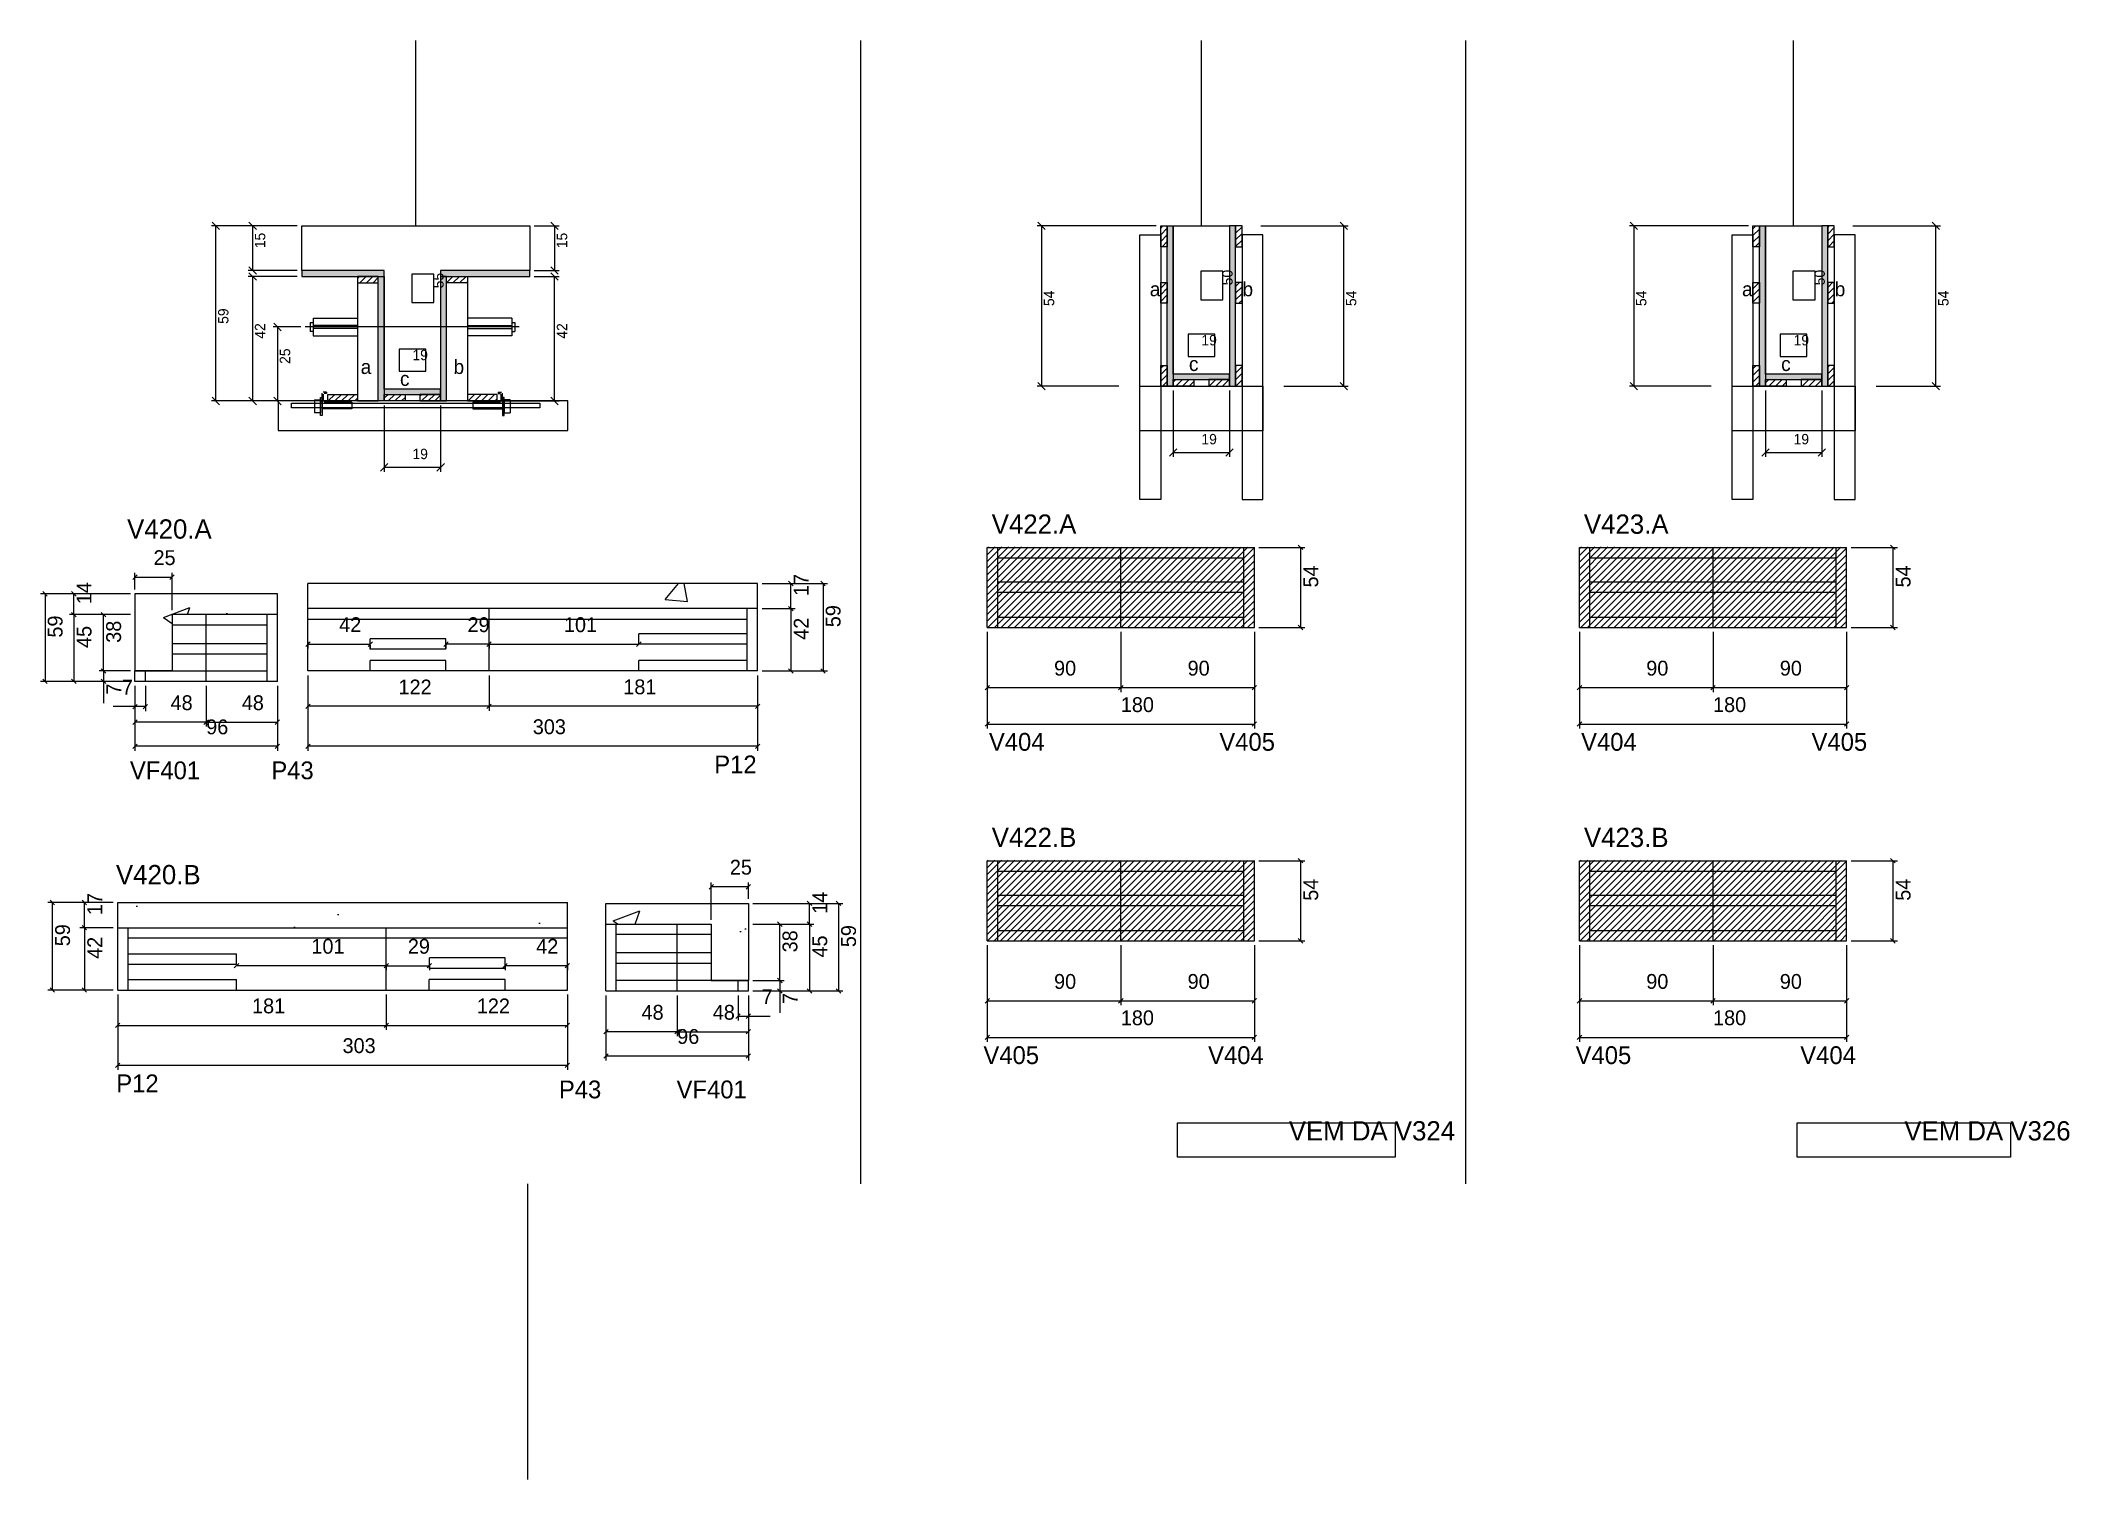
# Model space of a CAD drawing. Header units: metres. Extents: x 6373 to 7741, y 1444 to 2414.
import ezdxf

# ---------------------------------------------------------------- set-up
doc = ezdxf.new("R2010")
doc.units = ezdxf.units.M
for name, color, linetype in [('00 - FELIPE', 7, 'Continuous'), ('5', 7, 'Continuous'), ('barrote', 7, 'Continuous'), ('CONCRETO', 7, 'Continuous'), ('COTA', 7, 'Continuous'), ('Cota Seção (2x)', 7, 'Continuous'), ('detalhes', 7, 'Continuous'), ('Hachura', 7, 'Continuous'), ('Madeira', 7, 'Continuous'), ('Painéis', 7, 'Continuous'), ('presilha', 7, 'Continuous'), ('REAPROVEITAMENTO', 7, 'Continuous'), ('SARR_2.2x7', 7, 'Continuous'), ('SARR_3.5x7', 7, 'Continuous'), ('SARRAFO DE PRESSAO', 7, 'Continuous'), ('SCO-___-LAJ', 7, 'Continuous'), ('TENSOR', 7, 'Continuous'), ('Texto Seção', 7, 'Continuous')]:
    doc.layers.add(name, color=color, linetype=linetype)

msp = doc.modelspace()

# ---------------------------------------------------------------- hatches: boundary and pattern name
at = {"layer": 'COTA'}
h = msp.add_hatch(dxfattribs=at)
h.set_pattern_fill('AR-CONC')
h.paths.add_polyline_path([(6461.9, 2027.3), (6532.9, 2027.3), (6532.9, 2041.3), (6436.9, 2041.3), (6436.9, 1989.3), (6461.9, 1989.3), (6461.9, 2027.3)])
h = msp.add_hatch(dxfattribs=at)
h.set_pattern_fill('AR-CONC')
h.paths.add_polyline_path([(6856.5, 2031.3), (6856.5, 2048.3), (6553.5, 2048.3), (6553.5, 2031.3), (6856.5, 2031.3)])
h = msp.add_hatch(dxfattribs=at)
h.set_pattern_fill('AR-CONC')
h.paths.add_polyline_path([(6425.3, 1816.2), (6425.3, 1833.2), (6728.3, 1833.2), (6728.3, 1816.2), (6425.3, 1816.2)])
h = msp.add_hatch(dxfattribs=at)
h.set_pattern_fill('AR-CONC')
h.paths.add_polyline_path([(6825.3, 1818.6), (6754.3, 1818.6), (6754.3, 1832.6), (6850.3, 1832.6), (6850.3, 1780.6), (6825.3, 1780.6), (6825.3, 1818.6)])
at = {"layer": 'Hachura'}
h = msp.add_hatch(dxfattribs=at)
h.set_pattern_fill('ANSI31')
h.paths.add_polyline_path([(7132.6, 2275.3), (7128.2, 2275.3), (7128.2, 2289.3), (7132.6, 2289.3), (7132.6, 2275.3)])
h = msp.add_hatch(color=7, dxfattribs=at)
h.dxf.hatch_style = 1
h.paths.add_polyline_path([(7136.6, 2289.3), (7132.6, 2289.3), (7132.6, 2181.3), (7136.6, 2181.3), (7136.6, 2289.3)])
h = msp.add_hatch(color=7, dxfattribs=at)
h.dxf.hatch_style = 1
h.paths.add_polyline_path([(7178.6, 2289.3), (7174.6, 2289.3), (7174.6, 2181.3), (7178.6, 2181.3), (7178.6, 2289.3)])
h = msp.add_hatch(dxfattribs=at)
h.set_pattern_fill('ANSI31')
h.paths.add_polyline_path([(7178.6, 2275.3), (7183, 2275.3), (7183, 2289.3), (7178.6, 2289.3), (7178.6, 2275.3)])
h = msp.add_hatch(dxfattribs=at)
h.set_pattern_fill('ANSI31')
h.paths.add_polyline_path([(7531.7, 2275.3), (7527.3, 2275.3), (7527.3, 2289.3), (7531.7, 2289.3), (7531.7, 2275.3)])
h = msp.add_hatch(color=7, dxfattribs=at)
h.dxf.hatch_style = 1
h.paths.add_polyline_path([(7535.7, 2289.3), (7531.7, 2289.3), (7531.7, 2181.3), (7535.7, 2181.3), (7535.7, 2289.3)])
h = msp.add_hatch(color=7, dxfattribs=at)
h.dxf.hatch_style = 1
h.paths.add_polyline_path([(7577.7, 2289.3), (7573.7, 2289.3), (7573.7, 2181.3), (7577.7, 2181.3), (7577.7, 2289.3)])
h = msp.add_hatch(dxfattribs=at)
h.set_pattern_fill('ANSI31')
h.paths.add_polyline_path([(7577.7, 2275.3), (7582.1, 2275.3), (7582.1, 2289.3), (7577.7, 2289.3), (7577.7, 2275.3)])
h = msp.add_hatch(color=7, dxfattribs=at)
h.dxf.hatch_style = 1
h.paths.add_polyline_path([(6604.9, 2255.3), (6604.9, 2259.3), (6549.3, 2259.3), (6549.3, 2255.3), (6604.9, 2255.3)])
h = msp.add_hatch(color=7, dxfattribs=at)
h.dxf.hatch_style = 1
h.paths.add_polyline_path([(6702.9, 2255.3), (6702.9, 2259.3), (6642.9, 2259.3), (6642.9, 2255.3), (6702.9, 2255.3)])
h = msp.add_hatch(dxfattribs=at)
h.set_pattern_fill('ANSI31')
h.paths.add_polyline_path([(6600.9, 2250.9), (6600.9, 2255.3), (6586.9, 2255.3), (6586.9, 2250.9), (6600.9, 2250.9)])
h = msp.add_hatch(color=7, dxfattribs=at)
h.dxf.hatch_style = 1
h.paths.add_polyline_path([(6600.9, 2255.3), (6604.9, 2255.3), (6604.9, 2171.3), (6600.9, 2171.3), (6600.9, 2255.3)])
h = msp.add_hatch(color=7, dxfattribs=at)
h.dxf.hatch_style = 1
h.paths.add_polyline_path([(6646.9, 2255.3), (6642.9, 2255.3), (6642.9, 2171.3), (6646.9, 2171.3), (6646.9, 2255.3)])
h = msp.add_hatch(dxfattribs=at)
h.set_pattern_fill('ANSI31')
h.paths.add_polyline_path([(6646.9, 2250.9), (6646.9, 2255.3), (6660.9, 2255.3), (6660.9, 2250.9), (6646.9, 2250.9)])
h = msp.add_hatch(dxfattribs=at)
h.set_pattern_fill('ANSI31')
h.paths.add_polyline_path([(7132.6, 2237.2), (7128.2, 2237.2), (7128.2, 2251.2), (7132.6, 2251.2), (7132.6, 2237.2)])
h = msp.add_hatch(dxfattribs=at)
h.set_pattern_fill('ANSI31')
h.paths.add_polyline_path([(7178.6, 2237.2), (7183, 2237.2), (7183, 2251.2), (7178.6, 2251.2), (7178.6, 2237.2)])
h = msp.add_hatch(dxfattribs=at)
h.set_pattern_fill('ANSI31')
h.paths.add_polyline_path([(7531.7, 2237.2), (7527.3, 2237.2), (7527.3, 2251.2), (7531.7, 2251.2), (7531.7, 2237.2)])
h = msp.add_hatch(dxfattribs=at)
h.set_pattern_fill('ANSI31')
h.paths.add_polyline_path([(7577.7, 2237.2), (7582.1, 2237.2), (7582.1, 2251.2), (7577.7, 2251.2), (7577.7, 2237.2)])
h = msp.add_hatch(dxfattribs=at)
h.set_pattern_fill('ANSI31')
h.paths.add_polyline_path([(7132.6, 2181.3), (7128.2, 2181.3), (7128.2, 2195.3), (7132.6, 2195.3), (7132.6, 2181.3)])
h = msp.add_hatch(color=7, dxfattribs=at)
h.dxf.hatch_style = 1
h.paths.add_polyline_path([(7174.6, 2185.7), (7174.6, 2189.3), (7136.6, 2189.3), (7136.6, 2185.7), (7174.6, 2185.7)])
h = msp.add_hatch(dxfattribs=at)
h.set_pattern_fill('ANSI31')
h.paths.add_polyline_path([(7178.6, 2181.3), (7183, 2181.3), (7183, 2195.3), (7178.6, 2195.3), (7178.6, 2181.3)])
h = msp.add_hatch(dxfattribs=at)
h.set_pattern_fill('ANSI31')
h.paths.add_polyline_path([(7531.7, 2181.3), (7527.3, 2181.3), (7527.3, 2195.3), (7531.7, 2195.3), (7531.7, 2181.3)])
h = msp.add_hatch(color=7, dxfattribs=at)
h.dxf.hatch_style = 1
h.paths.add_polyline_path([(7573.7, 2185.7), (7573.7, 2189.3), (7535.7, 2189.3), (7535.7, 2185.7), (7573.7, 2185.7)])
h = msp.add_hatch(dxfattribs=at)
h.set_pattern_fill('ANSI31')
h.paths.add_polyline_path([(7577.7, 2181.3), (7582.1, 2181.3), (7582.1, 2195.3), (7577.7, 2195.3), (7577.7, 2181.3)])
h = msp.add_hatch(dxfattribs=at)
h.set_pattern_fill('ANSI31')
h.paths.add_polyline_path([(6566.9, 2171.3), (6566.9, 2175.7), (6586.9, 2175.7), (6586.9, 2171.3), (6566.9, 2171.3)])
h = msp.add_hatch(color=7, dxfattribs=at)
h.dxf.hatch_style = 1
h.paths.add_polyline_path([(6642.9, 2175.7), (6642.9, 2179.3), (6604.9, 2179.3), (6604.9, 2175.7), (6642.9, 2175.7)])
h = msp.add_hatch(dxfattribs=at)
h.set_pattern_fill('ANSI31')
h.paths.add_polyline_path([(6604.9, 2171.3), (6604.9, 2175.7), (6618.9, 2175.7), (6618.9, 2171.3), (6604.9, 2171.3)])
h = msp.add_hatch(dxfattribs=at)
h.set_pattern_fill('ANSI31')
h.paths.add_polyline_path([(6642.9, 2171.3), (6642.9, 2175.7), (6628.9, 2175.7), (6628.9, 2171.3), (6642.9, 2171.3)])
h = msp.add_hatch(dxfattribs=at)
h.set_pattern_fill('ANSI31')
h.paths.add_polyline_path([(6680.9, 2171.3), (6680.9, 2175.7), (6660.9, 2175.7), (6660.9, 2171.3), (6680.9, 2171.3)])
h = msp.add_hatch(dxfattribs=at)
h.set_pattern_fill('ANSI31')
h.paths.add_polyline_path([(7136.6, 2181.3), (7136.6, 2185.7), (7150.6, 2185.7), (7150.6, 2181.3), (7136.6, 2181.3)])
h = msp.add_hatch(dxfattribs=at)
h.set_pattern_fill('ANSI31')
h.paths.add_polyline_path([(7174.6, 2181.3), (7174.6, 2185.7), (7160.6, 2185.7), (7160.6, 2181.3), (7174.6, 2181.3)])
h = msp.add_hatch(dxfattribs=at)
h.set_pattern_fill('ANSI31')
h.paths.add_polyline_path([(7535.7, 2181.3), (7535.7, 2185.7), (7549.7, 2185.7), (7549.7, 2181.3), (7535.7, 2181.3)])
h = msp.add_hatch(dxfattribs=at)
h.set_pattern_fill('ANSI31')
h.paths.add_polyline_path([(7573.7, 2181.3), (7573.7, 2185.7), (7559.7, 2185.7), (7559.7, 2181.3), (7573.7, 2181.3)])
at = {"layer": 'REAPROVEITAMENTO'}
h = msp.add_hatch(dxfattribs=at)
h.set_pattern_fill('ANSI31')
h.paths.add_polyline_path([(7191.3, 2018.6), (7191.3, 2072.7), (7011.3, 2072.9), (7011.3, 2018.7), (7191.3, 2018.6), (7191.3, 2018.6)])
h = msp.add_hatch(dxfattribs=at)
h.set_pattern_fill('ANSI31')
h.paths.add_polyline_path([(7590.4, 2018.6), (7590.4, 2072.7), (7410.4, 2072.9), (7410.4, 2018.7), (7590.4, 2018.6), (7590.4, 2018.6)])
h = msp.add_hatch(dxfattribs=at)
h.set_pattern_fill('ANSI31')
h.paths.add_polyline_path([(7191.3, 1807.4), (7191.3, 1861.5), (7011.3, 1861.7), (7011.3, 1807.5), (7191.3, 1807.4), (7191.3, 1807.4)])
h = msp.add_hatch(dxfattribs=at)
h.set_pattern_fill('ANSI31')
h.paths.add_polyline_path([(7590.4, 1807.4), (7590.4, 1861.5), (7410.4, 1861.7), (7410.4, 1807.5), (7590.4, 1807.4), (7590.4, 1807.4)])

# ---------------------------------------------------------------- linework, layer by layer
at = {"color": 7, "lineweight": 25}
for p, q in [((6554.9, 2224.2), (6554.9, 2218.2)), ((6554.9, 2224.2), (6556.9, 2224.2)), ((6556.9, 2218.2), (6554.9, 2218.2)), ((6556.9, 2227.2), (6556.9, 2215.2)), ((6556.9, 2227.2), (6586.9, 2227.2)), ((6586.9, 2222.2), (6556.9, 2222.2)), ((6586.9, 2220.2), (6556.9, 2220.2)), ((6556.9, 2215.2), (6586.9, 2215.2)), ((6690.9, 2227.2), (6660.9, 2227.2)), ((6660.9, 2222.2), (6690.9, 2222.2)), ((6660.9, 2220.2), (6690.9, 2220.2)), ((6690.9, 2215.2), (6660.9, 2215.2)), ((6690.9, 2227.2), (6690.9, 2215.2)), ((6690.9, 2224.2), (6692.9, 2224.2)), ((6690.9, 2218.2), (6692.9, 2218.2)), ((6692.9, 2224.2), (6692.9, 2218.2))]:
    msp.add_line(p, q, dxfattribs=at)
at = {"layer": '00 - FELIPE', "color": 0, "lineweight": 25}
for p, q in [((6438.4, 2054), (6435.4, 2051)), ((6460.4, 2051), (6463.4, 2054)), ((6417.2, 2025.8), (6414.2, 2028.8)), ((6414.2, 1990.8), (6417.2, 1987.8)), ((6417.2, 1987.8), (6414.2, 1990.8)), ((6414.2, 1983.8), (6417.2, 1980.8)), ((6826.8, 1845.3), (6823.8, 1842.3)), ((6848.8, 1842.3), (6851.8, 1845.3)), ((6873, 1817.1), (6870, 1820.1)), ((6870, 1782.1), (6873, 1779.1)), ((6873, 1779.1), (6870, 1782.1)), ((6870, 1775.1), (6873, 1772.1))]:
    msp.add_line(p, q, dxfattribs=at)
at = {"layer": '00 - FELIPE', "color": 4, "lineweight": 25}
for p, q in [((6436.9, 2044.3), (6436.9, 2055.5)), ((6436.9, 2052.5), (6461.9, 2052.5)), ((6461.9, 2030.3), (6461.9, 2055.5)), ((6433.9, 2027.3), (6412.7, 2027.3)), ((6415.7, 1989.3), (6415.7, 2027.3)), ((6433.9, 1989.3), (6412.7, 1989.3)), ((6433.9, 1989.3), (6412.7, 1989.3)), ((6415.7, 1989.3), (6415.7, 1982.3)), ((6433.9, 1982.3), (6412.7, 1982.3)), ((6415.7, 1982.3), (6415.7, 1967.6)), ((6825.3, 1821.6), (6825.3, 1846.8)), ((6850.3, 1835.6), (6850.3, 1846.8)), ((6850.3, 1843.8), (6825.3, 1843.8)), ((6853.3, 1818.6), (6874.5, 1818.6)), ((6871.5, 1780.6), (6871.5, 1818.6)), ((6853.3, 1780.6), (6874.5, 1780.6)), ((6853.3, 1780.6), (6874.5, 1780.6)), ((6871.5, 1780.6), (6871.5, 1773.6)), ((6853.3, 1773.6), (6874.5, 1773.6)), ((6871.5, 1773.6), (6871.5, 1758.8))]:
    msp.add_line(p, q, dxfattribs=at)
at = {"layer": 'barrote', "color": 251, "lineweight": 25}
msp.add_lwpolyline([(6533.4, 2151.3), (6728.6, 2151.3), (6728.6, 2171.3), (6533.4, 2171.3)], close=True, dxfattribs=at)
at = {"layer": 'CONCRETO', "color": 251, "lineweight": 25}
for points in [[(6549.3, 2259.3), (6549.3, 2289.3), (6702.9, 2289.3), (6702.9, 2259.3), (6642.9, 2259.3), (6642.9, 2179.3), (6604.9, 2179.3), (6604.9, 2259.3)], [(7136.6, 2289.3), (7136.6, 2289.3), (7174.6, 2289.3), (7174.6, 2261.3), (7174.6, 2261.3), (7174.6, 2189.3), (7136.6, 2189.3), (7136.6, 2289.3)], [(7535.7, 2289.3), (7535.7, 2289.3), (7573.7, 2289.3), (7573.7, 2261.3), (7573.7, 2261.3), (7573.7, 2189.3), (7535.7, 2189.3), (7535.7, 2289.3)]]:
    msp.add_lwpolyline(points, close=True, dxfattribs=at)
at = {"layer": 'COTA', "color": 241, "lineweight": 25}
for p, q in [((6925.8, 2414.3), (6925.8, 1643.5)), ((7333.5, 2414.3), (7333.5, 1643.5)), ((6436.9, 2041.3), (6436.9, 1989.3)), ((6532.9, 2041.3), (6436.9, 2041.3)), ((6532.9, 2027.3), (6532.9, 2041.3)), ((6856.5, 2048.3), (6553.5, 2048.3)), ((6553.5, 2031.3), (6553.5, 2048.3)), ((6856.5, 2031.3), (6856.5, 2048.3)), ((6425.3, 1833.2), (6728.3, 1833.2)), ((6425.3, 1816.2), (6425.3, 1833.2)), ((6728.3, 1816.2), (6728.3, 1833.2)), ((6754.3, 1818.6), (6754.3, 1832.6)), ((6754.3, 1832.6), (6850.3, 1832.6)), ((6850.3, 1832.6), (6850.3, 1780.6))]:
    msp.add_line(p, q, dxfattribs=at)
at = {"layer": 'COTA', "color": 4, "lineweight": 25}
for p, q in [((6546.3, 2289.3), (6488.4, 2289.3)), ((6491.4, 2171.3), (6491.4, 2289.3)), ((6546.3, 2289.3), (6513.2, 2289.3)), ((6516.2, 2289.3), (6516.2, 2259.3)), ((6705.9, 2289.3), (6722.7, 2289.3)), ((6719.7, 2289.3), (6719.7, 2259.3)), ((7125.2, 2289.3), (7044.9, 2289.3)), ((7047.9, 2289.3), (7047.9, 2181.3)), ((7195.6, 2289.3), (7254.5, 2289.3)), ((7251.5, 2181.3), (7251.5, 2289.3)), ((7524.3, 2289.3), (7444, 2289.3)), ((7447, 2289.3), (7447, 2181.3)), ((7594.7, 2289.3), (7653.6, 2289.3)), ((7650.6, 2181.3), (7650.6, 2289.3)), ((6546.3, 2259.3), (6513.2, 2259.3)), ((6705.9, 2259.3), (6722.7, 2259.3)), ((6546.3, 2255.3), (6513.2, 2255.3)), ((6516.2, 2255.3), (6516.2, 2171.3)), ((6705.9, 2255.3), (6722.7, 2255.3)), ((6719.7, 2171.3), (6719.7, 2255.3)), ((6548.6, 2221.2), (6530, 2221.2)), ((6533, 2221.2), (6533, 2171.3)), ((7100, 2181.3), (7044.9, 2181.3)), ((7136.6, 2178.3), (7136.6, 2133.6)), ((7174.6, 2178.3), (7174.6, 2133.6)), ((7211.2, 2181.3), (7254.5, 2181.3)), ((7499.1, 2181.3), (7444, 2181.3)), ((7535.7, 2178.3), (7535.7, 2133.6)), ((7573.7, 2178.3), (7573.7, 2133.6)), ((7610.3, 2181.3), (7653.6, 2181.3)), ((6568.3, 2171.3), (6488.4, 2171.3)), ((6568.3, 2171.3), (6513.2, 2171.3)), ((6548.6, 2171.3), (6530, 2171.3)), ((6604.9, 2168.3), (6604.9, 2123.6)), ((6642.9, 2168.3), (6642.9, 2123.6)), ((6679.5, 2171.3), (6722.7, 2171.3)), ((7136.6, 2136.6), (7174.6, 2136.6)), ((7535.7, 2136.6), (7573.7, 2136.6)), ((6604.9, 2126.6), (6642.9, 2126.6)), ((7194.3, 2072.6), (7225.4, 2072.6)), ((7222.4, 2072.6), (7222.4, 2018.6)), ((7593.4, 2072.6), (7624.6, 2072.6)), ((7621.6, 2072.6), (7621.6, 2018.6)), ((6859.5, 2048.3), (6881.9, 2048.3)), ((6859.5, 2048.3), (6903.6, 2048.3)), ((6878.9, 2031.3), (6878.9, 2048.3)), ((6900.6, 2048.3), (6900.6, 1989.3)), ((6859.5, 2031.3), (6881.9, 2031.3)), ((6859.5, 2031.3), (6881.9, 2031.3)), ((6878.9, 2031.3), (6878.9, 1989.3)), ((7011.3, 2015.6), (7011.3, 1975.1)), ((7011.3, 2015.6), (7011.3, 1950.5)), ((7101.3, 2015.6), (7101.3, 1975.1)), ((7101.3, 2015.6), (7101.3, 1975.1)), ((7191.3, 2015.6), (7191.3, 1975.1)), ((7191.3, 2015.6), (7191.3, 1950.5)), ((7194.3, 2018.6), (7225.4, 2018.6)), ((7410.4, 2015.6), (7410.4, 1975.1)), ((7410.4, 2015.6), (7410.4, 1950.5)), ((7500.4, 2015.6), (7500.4, 1975.1)), ((7500.4, 2015.6), (7500.4, 1975.1)), ((7590.4, 2015.6), (7590.4, 1975.1)), ((7590.4, 2015.6), (7590.4, 1950.5)), ((7593.4, 2018.6), (7624.6, 2018.6)), ((6553.5, 1986.3), (6553.5, 1962.5)), ((6553.5, 1986.3), (6553.5, 1935.5)), ((6675.5, 1986.3), (6675.5, 1962.5)), ((6675.5, 1986.3), (6675.5, 1962.5)), ((6856.5, 1986.3), (6856.5, 1962.5)), ((6856.5, 1986.3), (6856.5, 1935.5)), ((6859.5, 1989.3), (6881.9, 1989.3)), ((6859.5, 1989.3), (6903.6, 1989.3)), ((6436.9, 1979.3), (6436.9, 1935.5)), ((6436.9, 1979.3), (6436.9, 1962.3)), ((6443.9, 1979.3), (6443.9, 1962.3)), ((6532.9, 1979.3), (6532.9, 1935.5)), ((7011.3, 1978.1), (7101.3, 1978.1)), ((7101.3, 1978.1), (7191.3, 1978.1)), ((7410.4, 1978.1), (7500.4, 1978.1)), ((7500.4, 1978.1), (7590.4, 1978.1)), ((6436.9, 1965.3), (6422.2, 1965.3)), ((6443.9, 1965.3), (6436.9, 1965.3)), ((6675.5, 1965.5), (6553.5, 1965.5)), ((6856.5, 1965.5), (6675.5, 1965.5)), ((7011.3, 1953.5), (7191.3, 1953.5)), ((7410.4, 1953.5), (7590.4, 1953.5)), ((6532.9, 1938.5), (6436.9, 1938.5)), ((6856.5, 1938.5), (6553.5, 1938.5)), ((7194.3, 1861.4), (7225.4, 1861.4)), ((7222.4, 1861.4), (7222.4, 1807.4)), ((7593.4, 1861.4), (7624.6, 1861.4)), ((7621.6, 1861.4), (7621.6, 1807.4)), ((6422.3, 1833.2), (6378.2, 1833.2)), ((6381.2, 1833.2), (6381.2, 1774.2)), ((6422.3, 1833.2), (6399.8, 1833.2)), ((6402.8, 1816.2), (6402.8, 1833.2)), ((6422.3, 1816.2), (6399.8, 1816.2)), ((6422.3, 1816.2), (6399.8, 1816.2)), ((6402.8, 1816.2), (6402.8, 1774.2)), ((7194.3, 1807.4), (7225.4, 1807.4)), ((7593.4, 1807.4), (7624.6, 1807.4)), ((7011.3, 1804.4), (7011.3, 1763.9)), ((7011.3, 1804.4), (7011.3, 1739.3)), ((7101.3, 1804.4), (7101.3, 1763.9)), ((7101.3, 1804.4), (7101.3, 1763.9)), ((7191.3, 1804.4), (7191.3, 1763.9)), ((7191.3, 1804.4), (7191.3, 1739.3)), ((7410.4, 1804.4), (7410.4, 1763.9)), ((7410.4, 1804.4), (7410.4, 1739.3)), ((7500.4, 1804.4), (7500.4, 1763.9)), ((7500.4, 1804.4), (7500.4, 1763.9)), ((7590.4, 1804.4), (7590.4, 1763.9)), ((7590.4, 1804.4), (7590.4, 1739.3)), ((6422.3, 1774.2), (6378.2, 1774.2)), ((6422.3, 1774.2), (6399.8, 1774.2)), ((6425.3, 1771.2), (6425.3, 1747.4)), ((6425.3, 1771.2), (6425.3, 1720.5)), ((6606.3, 1771.2), (6606.3, 1747.4)), ((6606.3, 1771.2), (6606.3, 1747.4)), ((6728.3, 1771.2), (6728.3, 1747.4)), ((6728.3, 1771.2), (6728.3, 1720.5)), ((6754.3, 1770.6), (6754.3, 1726.8)), ((6843.3, 1770.6), (6843.3, 1753.6)), ((6850.3, 1770.6), (6850.3, 1726.8)), ((6850.3, 1770.6), (6850.3, 1753.6)), ((7011.3, 1766.9), (7101.3, 1766.9)), ((7101.3, 1766.9), (7191.3, 1766.9)), ((7410.4, 1766.9), (7500.4, 1766.9)), ((7500.4, 1766.9), (7590.4, 1766.9)), ((6425.3, 1750.4), (6606.3, 1750.4)), ((6606.3, 1750.4), (6728.3, 1750.4)), ((6843.3, 1756.6), (6850.3, 1756.6)), ((6850.3, 1756.6), (6865, 1756.6)), ((7011.3, 1742.3), (7191.3, 1742.3)), ((7410.4, 1742.3), (7590.4, 1742.3)), ((6425.3, 1723.5), (6728.3, 1723.5)), ((6754.3, 1729.8), (6850.3, 1729.8))]:
    msp.add_line(p, q, dxfattribs=at)
at = {"layer": 'COTA', "color": 0, "lineweight": 25}
for p, q in [((7223.9, 2071.1), (7220.9, 2074.1)), ((7623.1, 2071.1), (7620.1, 2074.1)), ((6880.4, 2046.8), (6877.4, 2049.8)), ((6902.1, 2046.8), (6899.1, 2049.8)), ((6880.4, 2029.8), (6877.4, 2032.8)), ((6877.4, 2032.8), (6880.4, 2029.8)), ((7220.9, 2020.1), (7223.9, 2017.1)), ((7620.1, 2020.1), (7623.1, 2017.1)), ((6877.4, 1990.8), (6880.4, 1987.8)), ((6899.1, 1990.8), (6902.1, 1987.8)), ((7012.8, 1979.6), (7009.8, 1976.6)), ((7099.8, 1976.6), (7102.8, 1979.6)), ((7102.8, 1979.6), (7099.8, 1976.6)), ((7189.8, 1976.6), (7192.8, 1979.6)), ((7411.9, 1979.6), (7408.9, 1976.6)), ((7498.9, 1976.6), (7501.9, 1979.6)), ((7501.9, 1979.6), (7498.9, 1976.6)), ((7588.9, 1976.6), (7591.9, 1979.6)), ((6438.4, 1966.8), (6435.4, 1963.8)), ((6442.4, 1963.8), (6445.4, 1966.8)), ((6555, 1967), (6552, 1964)), ((6677, 1967), (6674, 1964)), ((6674, 1964), (6677, 1967)), ((6855, 1964), (6858, 1967)), ((7012.8, 1955), (7009.8, 1952)), ((7189.8, 1952), (7192.8, 1955)), ((7411.9, 1955), (7408.9, 1952)), ((7588.9, 1952), (7591.9, 1955)), ((6438.4, 1940), (6435.4, 1937)), ((6531.4, 1937), (6534.4, 1940)), ((6555, 1940), (6552, 1937)), ((6855, 1937), (6858, 1940)), ((7223.9, 1859.9), (7220.9, 1862.9)), ((7623.1, 1859.9), (7620.1, 1862.9)), ((6382.7, 1831.7), (6379.7, 1834.7)), ((6404.3, 1831.7), (6401.3, 1834.7)), ((6404.3, 1814.7), (6401.3, 1817.7)), ((6401.3, 1817.7), (6404.3, 1814.7)), ((7220.9, 1808.9), (7223.9, 1805.9)), ((7620.1, 1808.9), (7623.1, 1805.9)), ((6379.7, 1775.7), (6382.7, 1772.7)), ((6401.3, 1775.7), (6404.3, 1772.7)), ((7012.8, 1768.4), (7009.8, 1765.4)), ((7099.8, 1765.4), (7102.8, 1768.4)), ((7102.8, 1768.4), (7099.8, 1765.4)), ((7189.8, 1765.4), (7192.8, 1768.4)), ((7411.9, 1768.4), (7408.9, 1765.4)), ((7498.9, 1765.4), (7501.9, 1768.4)), ((7501.9, 1768.4), (7498.9, 1765.4)), ((7588.9, 1765.4), (7591.9, 1768.4)), ((6426.8, 1751.9), (6423.8, 1748.9)), ((6604.8, 1748.9), (6607.8, 1751.9)), ((6607.8, 1751.9), (6604.8, 1748.9)), ((6726.8, 1748.9), (6729.8, 1751.9)), ((6844.8, 1758.1), (6841.8, 1755.1)), ((6848.8, 1755.1), (6851.8, 1758.1)), ((7012.8, 1743.8), (7009.8, 1740.8)), ((7189.8, 1740.8), (7192.8, 1743.8)), ((7411.9, 1743.8), (7408.9, 1740.8)), ((7588.9, 1740.8), (7591.9, 1743.8)), ((6426.8, 1725), (6423.8, 1722)), ((6726.8, 1722), (6729.8, 1725)), ((6755.8, 1731.3), (6752.8, 1728.3)), ((6848.8, 1728.3), (6851.8, 1731.3))]:
    msp.add_line(p, q, dxfattribs=at)
for points in [[(6493.9, 2286.8), (6488.9, 2291.8)], [(6518.7, 2286.8), (6513.7, 2291.8)], [(6722.2, 2286.8), (6717.2, 2291.8)], [(7050.4, 2286.8), (7045.4, 2291.8)], [(7254, 2286.8), (7249, 2291.8)], [(7449.5, 2286.8), (7444.5, 2291.8)], [(7653.1, 2286.8), (7648.1, 2291.8)], [(6513.7, 2261.8), (6518.7, 2256.8)], [(6518.7, 2252.8), (6513.7, 2257.8)], [(6717.2, 2261.8), (6722.2, 2256.8)], [(6722.2, 2252.8), (6717.2, 2257.8)], [(6535.5, 2218.7), (6530.5, 2223.7)], [(7045.4, 2183.8), (7050.4, 2178.8)], [(7249, 2183.8), (7254, 2178.8)], [(7444.5, 2183.8), (7449.5, 2178.8)], [(7648.1, 2183.8), (7653.1, 2178.8)], [(6488.9, 2173.8), (6493.9, 2168.8)], [(6513.7, 2173.8), (6518.7, 2168.8)], [(6530.5, 2173.8), (6535.5, 2168.8)], [(6717.2, 2173.8), (6722.2, 2168.8)], [(7139.1, 2139.1), (7134.1, 2134.1)], [(7172.1, 2134.1), (7177.1, 2139.1)], [(7538.2, 2139.1), (7533.2, 2134.1)], [(7571.2, 2134.1), (7576.2, 2139.1)], [(6607.4, 2129.1), (6602.4, 2124.1)], [(6640.4, 2124.1), (6645.4, 2129.1)]]:
    msp.add_lwpolyline(points, dxfattribs=at)
at = {"layer": 'Cota Seção (2x)', "color": 180, "lineweight": 25}
for p, q in [((6638.4, 2256.9), (6623.4, 2256.9)), ((6623.4, 2256.9), (6623.4, 2237.6)), ((6638.4, 2237.6), (6638.4, 2256.9)), ((7170.1, 2258.9), (7155.1, 2258.9)), ((7155.1, 2258.9), (7155.1, 2239.6)), ((7170.1, 2239.6), (7170.1, 2258.9)), ((7569.2, 2258.9), (7554.2, 2258.9)), ((7554.2, 2258.9), (7554.2, 2239.6)), ((7569.2, 2239.6), (7569.2, 2258.9)), ((6623.4, 2237.6), (6638.4, 2237.6)), ((7155.1, 2239.6), (7170.1, 2239.6)), ((7554.2, 2239.6), (7569.2, 2239.6)), ((7164.6, 2216.3), (7146.6, 2216.3)), ((7146.6, 2216.3), (7146.6, 2201.3)), ((7164.6, 2201.3), (7164.6, 2216.3)), ((7563.7, 2216.3), (7545.7, 2216.3)), ((7545.7, 2216.3), (7545.7, 2201.3)), ((7563.7, 2201.3), (7563.7, 2216.3)), ((6632.9, 2206.3), (6614.9, 2206.3)), ((6614.9, 2206.3), (6614.9, 2191.3)), ((6632.9, 2191.3), (6632.9, 2206.3)), ((6614.9, 2191.3), (6632.9, 2191.3)), ((7146.6, 2201.3), (7164.6, 2201.3)), ((7545.7, 2201.3), (7563.7, 2201.3))]:
    msp.add_line(p, q, dxfattribs=at)
at = {"layer": 'Madeira', "color": 126, "lineweight": 18}
for points in [[(7132.6, 2275.3), (7128.2, 2275.3), (7128.2, 2289.3), (7132.6, 2289.3)], [(7178.6, 2275.3), (7183, 2275.3), (7183, 2289.3), (7178.6, 2289.3)], [(7531.7, 2275.3), (7527.3, 2275.3), (7527.3, 2289.3), (7531.7, 2289.3)], [(7577.7, 2275.3), (7582.1, 2275.3), (7582.1, 2289.3), (7577.7, 2289.3)], [(6600.9, 2250.9), (6600.9, 2255.3), (6586.9, 2255.3), (6586.9, 2250.9)], [(6600.9, 2255.3), (6586.9, 2255.3), (6586.9, 2171.3), (6600.9, 2171.3)], [(6646.9, 2250.9), (6646.9, 2255.3), (6660.9, 2255.3), (6660.9, 2250.9)], [(6646.9, 2255.3), (6660.9, 2255.3), (6660.9, 2171.3), (6646.9, 2171.3)], [(7132.6, 2237.2), (7128.2, 2237.2), (7128.2, 2251.2), (7132.6, 2251.2)], [(7178.6, 2237.2), (7183, 2237.2), (7183, 2251.2), (7178.6, 2251.2)], [(7531.7, 2237.2), (7527.3, 2237.2), (7527.3, 2251.2), (7531.7, 2251.2)], [(7577.7, 2237.2), (7582.1, 2237.2), (7582.1, 2251.2), (7577.7, 2251.2)], [(7132.6, 2181.3), (7128.2, 2181.3), (7128.2, 2195.3), (7132.6, 2195.3)], [(7178.6, 2181.3), (7183, 2181.3), (7183, 2195.3), (7178.6, 2195.3)], [(7531.7, 2181.3), (7527.3, 2181.3), (7527.3, 2195.3), (7531.7, 2195.3)], [(7577.7, 2181.3), (7582.1, 2181.3), (7582.1, 2195.3), (7577.7, 2195.3)], [(6566.9, 2171.3), (6566.9, 2175.7), (6586.9, 2175.7), (6586.9, 2171.3)], [(6604.9, 2171.3), (6604.9, 2175.7), (6618.9, 2175.7), (6618.9, 2171.3)], [(6642.9, 2171.3), (6642.9, 2175.7), (6628.9, 2175.7), (6628.9, 2171.3)], [(6680.9, 2171.3), (6680.9, 2175.7), (6660.9, 2175.7), (6660.9, 2171.3)], [(7136.6, 2181.3), (7136.6, 2185.7), (7150.6, 2185.7), (7150.6, 2181.3)], [(7174.6, 2181.3), (7174.6, 2185.7), (7160.6, 2185.7), (7160.6, 2181.3)], [(7535.7, 2181.3), (7535.7, 2185.7), (7549.7, 2185.7), (7549.7, 2181.3)], [(7573.7, 2181.3), (7573.7, 2185.7), (7559.7, 2185.7), (7559.7, 2181.3)]]:
    msp.add_lwpolyline(points, close=True, dxfattribs=at)
at = {"layer": 'Painéis', "color": 200, "lineweight": 25}
for p, q in [((7011.3, 2072.6), (7191.3, 2072.6)), ((7011.3, 2018.6), (7011.3, 2072.6)), ((7101.3, 2018.6), (7101.3, 2072.6)), ((7191.3, 2018.6), (7191.3, 2072.6)), ((7410.4, 2072.6), (7590.4, 2072.6)), ((7410.4, 2018.6), (7410.4, 2072.6)), ((7500.4, 2018.6), (7500.4, 2072.6)), ((7590.4, 2018.6), (7590.4, 2072.6)), ((6532.9, 2027.3), (6461.9, 2027.3)), ((6461.9, 2027.3), (6461.9, 1989.3)), ((6484.9, 1982.3), (6484.9, 2027.3)), ((6532.9, 1982.3), (6532.9, 2027.3)), ((6856.5, 2031.3), (6553.5, 2031.3)), ((6553.5, 1989.3), (6553.5, 2031.3)), ((6675.5, 1989.3), (6675.5, 2031.3)), ((6856.5, 1989.3), (6856.5, 2031.3)), ((7011.3, 2018.6), (7191.3, 2018.6)), ((7410.4, 2018.6), (7590.4, 2018.6)), ((6436.9, 1982.3), (6436.9, 1989.3)), ((6461.9, 1989.3), (6436.9, 1989.3)), ((6856.5, 1989.3), (6553.5, 1989.3)), ((6532.9, 1982.3), (6436.9, 1982.3)), ((7011.3, 1861.4), (7191.3, 1861.4)), ((7011.3, 1807.4), (7011.3, 1861.4)), ((7101.3, 1807.4), (7101.3, 1861.4)), ((7191.3, 1807.4), (7191.3, 1861.4)), ((7410.4, 1861.4), (7590.4, 1861.4)), ((7410.4, 1807.4), (7410.4, 1861.4)), ((7500.4, 1807.4), (7500.4, 1861.4)), ((7590.4, 1807.4), (7590.4, 1861.4)), ((6754.3, 1818.6), (6825.3, 1818.6)), ((6754.3, 1773.6), (6754.3, 1818.6)), ((6802.3, 1773.6), (6802.3, 1818.6)), ((6825.3, 1818.6), (6825.3, 1780.6)), ((6425.3, 1816.2), (6728.3, 1816.2)), ((6425.3, 1774.2), (6425.3, 1816.2)), ((6606.3, 1774.2), (6606.3, 1816.2)), ((6728.3, 1774.2), (6728.3, 1816.2)), ((7011.3, 1807.4), (7191.3, 1807.4)), ((7410.4, 1807.4), (7590.4, 1807.4)), ((6825.3, 1780.6), (6850.3, 1780.6)), ((6850.3, 1773.6), (6850.3, 1780.6)), ((6425.3, 1774.2), (6728.3, 1774.2)), ((6754.3, 1773.6), (6850.3, 1773.6))]:
    msp.add_line(p, q, dxfattribs=at)
at = {"layer": 'Painéis', "color": 4, "lineweight": 25}
for p, q in [((6433.9, 2041.3), (6373.3, 2041.3)), ((6376.3, 2041.3), (6376.3, 1982.3)), ((6433.9, 2041.3), (6392.7, 2041.3)), ((6395.7, 2027.3), (6395.7, 2041.3)), ((6433.9, 2027.3), (6392.7, 2027.3)), ((6433.9, 2027.3), (6392.7, 2027.3)), ((6395.7, 2027.3), (6395.7, 1982.3)), ((6553.5, 2009), (6553.5, 2004.4)), ((6553.5, 2007.4), (6595.5, 2007.4)), ((6595.5, 2006.8), (6595.5, 2004.4)), ((6646.5, 2007.9), (6646.5, 2004.4)), ((6675.5, 2007.4), (6646.5, 2007.4)), ((6675.5, 2007.9), (6675.5, 2004.4)), ((6675.5, 2007.4), (6776.5, 2007.4)), ((6433.9, 1982.3), (6373.3, 1982.3)), ((6433.9, 1982.3), (6392.7, 1982.3)), ((6436.9, 1979.3), (6436.9, 1951.8)), ((6484.9, 1979.3), (6484.9, 1951.8)), ((6484.9, 1979.3), (6484.9, 1951.8)), ((6532.9, 1979.3), (6532.9, 1951.8)), ((6484.9, 1954.8), (6436.9, 1954.8)), ((6484.9, 1954.8), (6532.9, 1954.8)), ((6853.3, 1832.6), (6894.5, 1832.6)), ((6853.3, 1832.6), (6914, 1832.6)), ((6891.5, 1818.6), (6891.5, 1832.6)), ((6911, 1832.6), (6911, 1773.6)), ((6853.3, 1818.6), (6894.5, 1818.6)), ((6853.3, 1818.6), (6894.5, 1818.6)), ((6891.5, 1818.6), (6891.5, 1773.6)), ((6728.3, 1792.2), (6728.3, 1787.6)), ((6606.3, 1790.6), (6505.3, 1790.6)), ((6606.3, 1791.1), (6606.3, 1787.6)), ((6606.3, 1790.6), (6635.3, 1790.6)), ((6635.3, 1791.1), (6635.3, 1787.6)), ((6728.3, 1790.6), (6686.3, 1790.6)), ((6686.3, 1790.2), (6686.3, 1787.6)), ((6754.3, 1770.6), (6754.3, 1743.1)), ((6802.3, 1770.6), (6802.3, 1743.1)), ((6802.3, 1770.6), (6802.3, 1743.1)), ((6850.3, 1770.6), (6850.3, 1743.1)), ((6853.3, 1773.6), (6894.5, 1773.6)), ((6853.3, 1773.6), (6914, 1773.6)), ((6802.3, 1746.1), (6754.3, 1746.1)), ((6802.3, 1746.1), (6850.3, 1746.1))]:
    msp.add_line(p, q, dxfattribs=at)
at = {"layer": 'Painéis', "color": 0, "lineweight": 25}
for p, q in [((6377.8, 2039.8), (6374.8, 2042.8)), ((6397.2, 2039.8), (6394.2, 2042.8)), ((6397.2, 2025.8), (6394.2, 2028.8)), ((6394.2, 2028.8), (6397.2, 2025.8)), ((6555, 2008.9), (6552, 2005.9)), ((6594, 2005.9), (6597, 2008.9)), ((6648, 2008.9), (6645, 2005.9)), ((6674, 2005.9), (6677, 2008.9)), ((6677, 2008.9), (6674, 2005.9)), ((6775, 2005.9), (6778, 2008.9)), ((6374.8, 1983.8), (6377.8, 1980.8)), ((6394.2, 1983.8), (6397.2, 1980.8)), ((6438.4, 1956.3), (6435.4, 1953.3)), ((6486.4, 1956.3), (6483.4, 1953.3)), ((6483.4, 1953.3), (6486.4, 1956.3)), ((6531.4, 1953.3), (6534.4, 1956.3)), ((6893, 1831.1), (6890, 1834.1)), ((6912.5, 1831.1), (6909.5, 1834.1)), ((6893, 1817.1), (6890, 1820.1)), ((6890, 1820.1), (6893, 1817.1)), ((6506.8, 1792.1), (6503.8, 1789.1)), ((6607.8, 1792.1), (6604.8, 1789.1)), ((6604.8, 1789.1), (6607.8, 1792.1)), ((6633.8, 1789.1), (6636.8, 1792.1)), ((6687.8, 1792.1), (6684.8, 1789.1)), ((6726.8, 1789.1), (6729.8, 1792.1)), ((6890, 1775.1), (6893, 1772.1)), ((6909.5, 1775.1), (6912.5, 1772.1)), ((6755.8, 1747.6), (6752.8, 1744.6)), ((6800.8, 1744.6), (6803.8, 1747.6)), ((6803.8, 1747.6), (6800.8, 1744.6)), ((6848.8, 1744.6), (6851.8, 1747.6))]:
    msp.add_line(p, q, dxfattribs=at)
at = {"layer": 'Painéis', "color": 200, "lineweight": 25}
for points in [[(7132.6, 2289.3), (7136.6, 2289.3), (7136.6, 2181.3), (7132.6, 2181.3)], [(7178.6, 2289.3), (7174.6, 2289.3), (7174.6, 2181.3), (7178.6, 2181.3)], [(7531.7, 2289.3), (7535.7, 2289.3), (7535.7, 2181.3), (7531.7, 2181.3)], [(7577.7, 2289.3), (7573.7, 2289.3), (7573.7, 2181.3), (7577.7, 2181.3)], [(6604.9, 2255.3), (6604.9, 2259.3), (6549.3, 2259.3), (6549.3, 2255.3)], [(6702.9, 2255.3), (6702.9, 2259.3), (6642.9, 2259.3), (6642.9, 2255.3)], [(6600.9, 2255.3), (6604.9, 2255.3), (6604.9, 2171.3), (6600.9, 2171.3)], [(6646.9, 2255.3), (6642.9, 2255.3), (6642.9, 2171.3), (6646.9, 2171.3)], [(7174.6, 2185.7), (7174.6, 2189.3), (7136.6, 2189.3), (7136.6, 2185.7)], [(7573.7, 2185.7), (7573.7, 2189.3), (7535.7, 2189.3), (7535.7, 2185.7)], [(6642.9, 2175.7), (6642.9, 2179.3), (6604.9, 2179.3), (6604.9, 2175.7)]]:
    msp.add_lwpolyline(points, close=True, dxfattribs=at)
at = {"layer": 'presilha', "color": 1, "lineweight": 25}
for p, q in [((6563, 2170.4), (6563, 2176.6)), ((6566, 2177.3), (6563.8, 2177.3)), ((6564, 2171), (6564, 2175.9)), ((6566, 2176.3), (6564.4, 2176.3)), ((6566, 2177.3), (6566, 2176.3)), ((6681.7, 2177.3), (6681.7, 2176.3)), ((6681.7, 2177.3), (6684, 2177.3)), ((6681.7, 2176.3), (6683.3, 2176.3)), ((6683.7, 2171), (6683.7, 2175.9)), ((6684.7, 2170.4), (6684.7, 2176.6)), ((6558, 2172), (6562, 2172)), ((6558, 2172), (6558, 2163.3)), ((6562, 2163.3), (6558, 2163.3)), ((6562, 2173.6), (6563, 2173.6)), ((6562, 2161.6), (6562, 2173.6)), ((6562, 2172), (6562, 2163.3)), ((6563, 2161.6), (6562, 2161.6)), ((6563, 2173.6), (6563, 2161.6)), ((6583, 2166), (6563, 2166)), ((6583, 2170.6), (6564.4, 2170.6)), ((6583, 2170.6), (6583, 2166)), ((6664.7, 2170.6), (6664.7, 2166)), ((6664.7, 2170.6), (6683.3, 2170.6)), ((6664.7, 2166), (6684.7, 2166)), ((6685.7, 2173.6), (6684.7, 2173.6)), ((6684.7, 2173.6), (6684.7, 2161.6)), ((6684.7, 2161.6), (6685.7, 2161.6)), ((6685.7, 2161.6), (6685.7, 2173.6)), ((6689.7, 2172), (6685.7, 2172)), ((6685.7, 2172), (6685.7, 2163.3)), ((6685.7, 2163.3), (6689.7, 2163.3)), ((6689.7, 2172), (6689.7, 2163.3))]:
    msp.add_line(p, q, dxfattribs=at)
at = {"layer": 'SARR_2.2x7', "color": 40, "lineweight": 25}
for p, q in [((7018.3, 2018.6), (7018.3, 2072.6)), ((7018.3, 2065.6), (7101.3, 2065.6)), ((7101.3, 2065.6), (7184.3, 2065.6)), ((7184.3, 2018.6), (7184.3, 2072.6)), ((7417.4, 2018.6), (7417.4, 2072.6)), ((7417.4, 2065.6), (7500.4, 2065.6)), ((7500.4, 2065.6), (7583.4, 2065.6)), ((7583.4, 2018.6), (7583.4, 2072.6)), ((7018.3, 2049.4), (7101.3, 2049.4)), ((7018.3, 2042.4), (7101.3, 2042.4)), ((7101.3, 2049.4), (7184.3, 2049.4)), ((7101.3, 2042.4), (7184.3, 2042.4)), ((7417.4, 2049.4), (7500.4, 2049.4)), ((7417.4, 2042.4), (7500.4, 2042.4)), ((7500.4, 2049.4), (7583.4, 2049.4)), ((7500.4, 2042.4), (7583.4, 2042.4)), ((6525.9, 1982.3), (6525.9, 2027.3)), ((6553.5, 2024.3), (6675.5, 2024.3)), ((6553.5, 2024.3), (6849.5, 2024.3)), ((6849.5, 1989.3), (6849.5, 2031.3)), ((7018.3, 2025.6), (7101.3, 2025.6)), ((7101.3, 2025.6), (7184.3, 2025.6)), ((7417.4, 2025.6), (7500.4, 2025.6)), ((7500.4, 2025.6), (7583.4, 2025.6)), ((6461.9, 2020.3), (6484.9, 2020.3)), ((6484.9, 2020.3), (6526, 2020.3)), ((6646.5, 2010.9), (6595.5, 2010.9)), ((6595.5, 2003.9), (6595.5, 2010.9)), ((6646.5, 2003.9), (6646.5, 2010.9)), ((6849.5, 2014.4), (6776.5, 2014.4)), ((6776.5, 2007.4), (6776.5, 2014.4)), ((6461.9, 2007.9), (6484.9, 2007.9)), ((6461.9, 2000.9), (6484.9, 2000.9)), ((6484.9, 2007.9), (6526, 2007.9)), ((6484.9, 2000.9), (6526, 2000.9)), ((6646.5, 2003.9), (6595.5, 2003.9)), ((6646.5, 1996.3), (6595.5, 1996.3)), ((6595.5, 1989.3), (6595.5, 1996.3)), ((6646.5, 1989.3), (6646.5, 1996.3)), ((6849.5, 2007.4), (6776.5, 2007.4)), ((6849.5, 1996.3), (6776.5, 1996.3)), ((6776.5, 1989.3), (6776.5, 1996.3)), ((6436.9, 1989.3), (6484.9, 1989.3)), ((6443.9, 1982.3), (6443.9, 1989.3)), ((6484.9, 1989.3), (6526, 1989.3)), ((7018.3, 1807.4), (7018.3, 1861.4)), ((7184.3, 1807.4), (7184.3, 1861.4)), ((7417.4, 1807.4), (7417.4, 1861.4)), ((7583.4, 1807.4), (7583.4, 1861.4)), ((7018.3, 1854.4), (7101.3, 1854.4)), ((7101.3, 1854.4), (7184.3, 1854.4)), ((7417.4, 1854.4), (7500.4, 1854.4)), ((7500.4, 1854.4), (7583.4, 1854.4)), ((7018.3, 1838.2), (7101.3, 1838.2)), ((7101.3, 1838.2), (7184.3, 1838.2)), ((7417.4, 1838.2), (7500.4, 1838.2)), ((7500.4, 1838.2), (7583.4, 1838.2)), ((6761.3, 1773.6), (6761.3, 1818.6)), ((7018.3, 1831.2), (7101.3, 1831.2)), ((7101.3, 1831.2), (7184.3, 1831.2)), ((7417.4, 1831.2), (7500.4, 1831.2)), ((7500.4, 1831.2), (7583.4, 1831.2)), ((6432.3, 1774.2), (6432.3, 1816.2)), ((6606.3, 1809.2), (6432.3, 1809.2)), ((6728.3, 1809.2), (6606.3, 1809.2)), ((6802.3, 1811.6), (6761.3, 1811.6)), ((6825.3, 1811.6), (6802.3, 1811.6)), ((7018.3, 1814.4), (7101.3, 1814.4)), ((7101.3, 1814.4), (7184.3, 1814.4)), ((7417.4, 1814.4), (7500.4, 1814.4)), ((7500.4, 1814.4), (7583.4, 1814.4)), ((6432.3, 1798.7), (6505.3, 1798.7)), ((6432.3, 1791.7), (6505.3, 1791.7)), ((6505.3, 1791.7), (6505.3, 1798.7)), ((6686.3, 1795.8), (6635.3, 1795.8)), ((6635.3, 1788.8), (6635.3, 1795.8)), ((6686.3, 1788.8), (6686.3, 1795.8)), ((6802.3, 1799.2), (6761.3, 1799.2)), ((6802.3, 1792.2), (6761.3, 1792.2)), ((6825.3, 1799.2), (6802.3, 1799.2)), ((6825.3, 1792.2), (6802.3, 1792.2)), ((6432.3, 1781.2), (6505.3, 1781.2)), ((6505.3, 1774.2), (6505.3, 1781.2)), ((6686.3, 1781.2), (6635.2, 1781.2)), ((6635.2, 1774.2), (6635.2, 1781.2)), ((6686.3, 1788.8), (6635.3, 1788.8)), ((6686.3, 1774.2), (6686.3, 1781.2)), ((6802.3, 1780.6), (6761.3, 1780.6)), ((6850.3, 1780.6), (6802.3, 1780.6)), ((6843.3, 1773.6), (6843.3, 1780.6))]:
    msp.add_line(p, q, dxfattribs=at)
at = {"layer": 'SARR_3.5x7', "color": 81, "lineweight": 25}
for points in [[(7114.2, 2283.3), (7128.2, 2283.3), (7128.2, 2104.8), (7114.2, 2104.8)], [(7197, 2283.3), (7183, 2283.3), (7183, 2104.8), (7197, 2104.8)], [(7513.3, 2283.3), (7527.3, 2283.3), (7527.3, 2104.8), (7513.3, 2104.8)], [(7596.1, 2283.3), (7582.1, 2283.3), (7582.1, 2104.8), (7596.1, 2104.8)], [(7114.2, 2181.3), (7197, 2181.3), (7197, 2151.2), (7114.2, 2151.2)], [(7513.3, 2181.3), (7596.1, 2181.3), (7596.1, 2151.2), (7513.3, 2151.2)]]:
    msp.add_lwpolyline(points, close=True, dxfattribs=at)
at = {"layer": 'SARRAFO DE PRESSAO', "color": 30, "lineweight": 9}
msp.add_line((6701.6, 1444.3), (6701.6, 1643.5), dxfattribs=at)
at = {"layer": 'SCO-___-LAJ', "color": 1, "lineweight": 0}
msp.add_lwpolyline([(6542.4, 2169.9), (6709.7, 2169.9), (6709.7, 2166.7), (6542.4, 2166.7)], close=True, dxfattribs=at)
at = {"layer": 'TENSOR', "color": 3, "lineweight": 25}
msp.add_line((6695.9, 2221.2), (6551.6, 2221.2), dxfattribs=at)
at = {"layer": 'Texto Seção', "color": 252, "lineweight": 15}
for p, q in [((6626.1, 2289.3), (6626.1, 2414.3)), ((7155.6, 2289.3), (7155.6, 2414.3)), ((7554.7, 2289.3), (7554.7, 2414.3))]:
    msp.add_line(p, q, dxfattribs=at)
at = {"layer": 'Texto Seção', "color": 7, "lineweight": 15}
for points in [[(7139.5, 1684.7), (7286.1, 1684.7), (7286.1, 1661.5), (7139.5, 1661.5)], [(7557.1, 1684.7), (7700.8, 1684.7), (7700.8, 1661.5), (7557.1, 1661.5)]]:
    msp.add_lwpolyline(points, close=True, dxfattribs=at)

# ---------------------------------------------------------------- texts
at = {"layer": '00 - FELIPE', "color": 240, "lineweight": 25}
for p in [(6449.4, 2060.7), (6837.8, 1852)]:
    msp.add_text('25', height=10, dxfattribs=at).set_placement(p)
for s, p in [('38', (6427.5, 2008.3)), ('7', (6427.6, 1973.4)), ('38', (6883.3, 1799.6)), ('7', (6883.5, 1764.7))]:
    msp.add_text(s, height=10, rotation=90, dxfattribs=at).set_placement(p)
at = {"layer": '5', "color": 5, "lineweight": 25}
for s, rotation, p in [('V404', 0, (7012.4, 1935.5)), ('V405', 0, (7167.7, 1935.5)), ('V404', 0, (7411.5, 1935.5)), ('V405', 0, (7566.8, 1935.5)), ('VF401', 360, (6433.5, 1916.3)), ('P43', 360, (6528.8, 1916.3)), ('P12', 0, (6827.3, 1920.3)), ('V405', 0, (7008.7, 1724.3)), ('V404', 0, (7160.1, 1724.3)), ('V405', 0, (7407.8, 1724.3)), ('V404', 0, (7559.2, 1724.3)), ('P12', 360, (6424.3, 1705.3)), ('P43', 0, (6722.6, 1701.2)), ('VF401', 0, (6801.9, 1701.2))]:
    msp.add_text(s, height=12, rotation=rotation, dxfattribs=at).set_placement(p)
at = {"layer": 'COTA', "color": 1, "lineweight": 25}
for s, p in [('15', (6524.7, 2274.3)), ('15', (6728.2, 2274.3)), ('54', (7056.4, 2235.3)), ('54', (7260, 2235.3)), ('54', (7455.5, 2235.3)), ('54', (7659.1, 2235.3)), ('59', (6499.9, 2223.3)), ('42', (6524.7, 2213.3)), ('42', (6728.2, 2213.3)), ('25', (6541.5, 2196.3))]:
    msp.add_text(s, height=7, rotation=90, dxfattribs=at).set_placement(p)
for p in [(7155.6, 2142.1), (7554.7, 2142.1), (6623.9, 2132.1)]:
    msp.add_text('19', height=7, dxfattribs=at).set_placement(p)
at = {"layer": 'COTA', "color": 240, "lineweight": 25}
for s, p in [('17', (6890.9, 2039.8)), ('54', (7234.3, 2045.6)), ('54', (7633.5, 2045.6)), ('42', (6890.9, 2010.3)), ('59', (6912.4, 2018.8)), ('54', (7234.3, 1834.4)), ('54', (7633.5, 1834.4)), ('17', (6414.8, 1824.7)), ('59', (6393.1, 1803.7)), ('42', (6414.8, 1795.2))]:
    msp.add_text(s, height=10, rotation=90, dxfattribs=at).set_placement(p)
for s, p in [('90', (7056.3, 1986.2)), ('90', (7146.3, 1986.2)), ('90', (7455.4, 1986.2)), ('90', (7545.4, 1986.2)), ('7', (6428.1, 1973.4)), ('122', (6614.5, 1973.5)), ('181', (6766, 1973.6)), ('180', (7101.3, 1961.6)), ('180', (7500.4, 1961.6)), ('96', (6484.9, 1946.6)), ('303', (6705, 1946.7)), ('90', (7056.3, 1775)), ('90', (7146.3, 1775)), ('90', (7455.4, 1775)), ('90', (7545.4, 1775)), ('181', (6515.8, 1758.5)), ('122', (6667.3, 1758.5)), ('7', (6859.2, 1764.7)), ('180', (7101.3, 1750.5)), ('180', (7500.4, 1750.5)), ('303', (6576.8, 1731.7)), ('96', (6802.3, 1737.9))]:
    msp.add_text(s, height=10, dxfattribs=at).set_placement(p)
at = {"layer": 'Cota Seção (2x)', "color": 1, "lineweight": 25}
for s, p in [('55', (6644.9, 2247.3)), ('50', (7176.6, 2249.3)), ('50', (7575.7, 2249.3))]:
    msp.add_text(s, height=7, rotation=90, dxfattribs=at).set_placement(p)
for p in [(7155.6, 2208.8), (7554.7, 2208.8), (6623.9, 2198.8)]:
    msp.add_text('19', height=7, dxfattribs=at).set_placement(p)
at = {"layer": 'detalhes', "color": 4, "lineweight": 25}
for s, p in [('a', (7120.8, 2241.9)), ('b', (7183.3, 2241.9)), ('a', (7519.9, 2241.9)), ('b', (7582.4, 2241.9)), ('a', (6589, 2189.5)), ('c', (6615.5, 2181.5)), ('b', (6651.6, 2189.5)), ('c', (7147.2, 2191.5)), ('c', (7546.3, 2191.5))]:
    msp.add_text(s, height=9.6, dxfattribs=at).set_placement(p)
at = {"layer": 'Painéis', "color": 240, "lineweight": 25}
for s, p in [('14', (6407.6, 2034.3)), ('59', (6388.1, 2011.8)), ('45', (6407.6, 2004.8)), ('14', (6903.5, 1825.6)), ('45', (6903.4, 1796.1)), ('59', (6922.8, 1803.1))]:
    msp.add_text(s, height=10, rotation=90, dxfattribs=at).set_placement(p)
for s, p in [('42', (6574.5, 2015.5)), ('29', (6661, 2015.5)), ('101', (6726, 2015.5)), ('48', (6460.9, 1962.9)), ('48', (6508.9, 1962.9)), ('101', (6555.8, 1798.7)), ('29', (6620.8, 1798.7)), ('42', (6707.3, 1798.7)), ('48', (6778.3, 1754.2)), ('48', (6826.3, 1754.2))]:
    msp.add_text(s, height=10, dxfattribs=at).set_placement(p)
at = {"layer": 'Texto Seção', "color": 7, "lineweight": 15}
for s, p in [('V422.A', (7014.3, 2081.8)), ('V423.A', (7413.4, 2081.8)), ('V420.A', (6431.6, 2078.5)), ('V422.B', (7014.3, 1870.6)), ('V423.B', (7413.4, 1870.6)), ('V420.B', (6424.1, 1845.5)), ('VEM DA V324', (7214.5, 1672.8)), ('VEM DA V326', (7629.3, 1672.8))]:
    msp.add_text(s, height=13, dxfattribs=at).set_placement(p)

doc.saveas('drawing.dxf')
